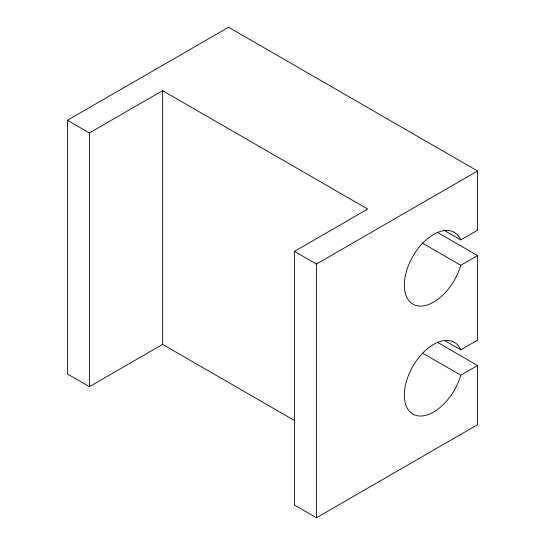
<?xml version="1.0" encoding="UTF-8"?>
<svg xmlns="http://www.w3.org/2000/svg" width="545" height="545" viewBox="0 0 545 545"><rect width="100%" height="100%" fill="white"/><g stroke="black" fill="none" stroke-linecap="round" stroke-linejoin="round"><path stroke-width="0.82" d="M67.43 120.275L228.559 27.25L477.57 171.014L477.57 230.215L460.784 239.909A41.434 23.919 -60 0 0 415.855 251.633A41.434 23.919 -60 0 0 415.855 305.425A41.434 23.919 -60 0 0 460.784 265.279L477.57 255.585L477.57 340.155L460.784 349.849A41.434 23.919 -60 0 0 415.855 361.573A41.434 23.919 -60 0 0 415.855 415.365A41.434 23.919 -60 0 0 460.784 375.219L477.57 365.525L477.57 424.725L316.441 517.75L294.47 505.065L294.47 251.354L367.712 209.069L162.642 90.674L89.4 132.96L67.43 120.275L67.43 373.986L89.4 386.671L162.642 344.385L294.211 420.345M294.47 251.354L316.441 264.039L477.57 171.014M443.807 230.106L460.784 239.909M437.049 232.19L477.57 255.585M421.735 242.736L460.784 265.279M445.217 340.863L460.784 349.849M437.049 342.131L477.57 365.525M422.477 353.099L460.784 375.219M316.441 264.039L316.441 517.75M162.642 90.674L162.642 344.385M89.4 132.96L89.4 386.671"/></g></svg>
